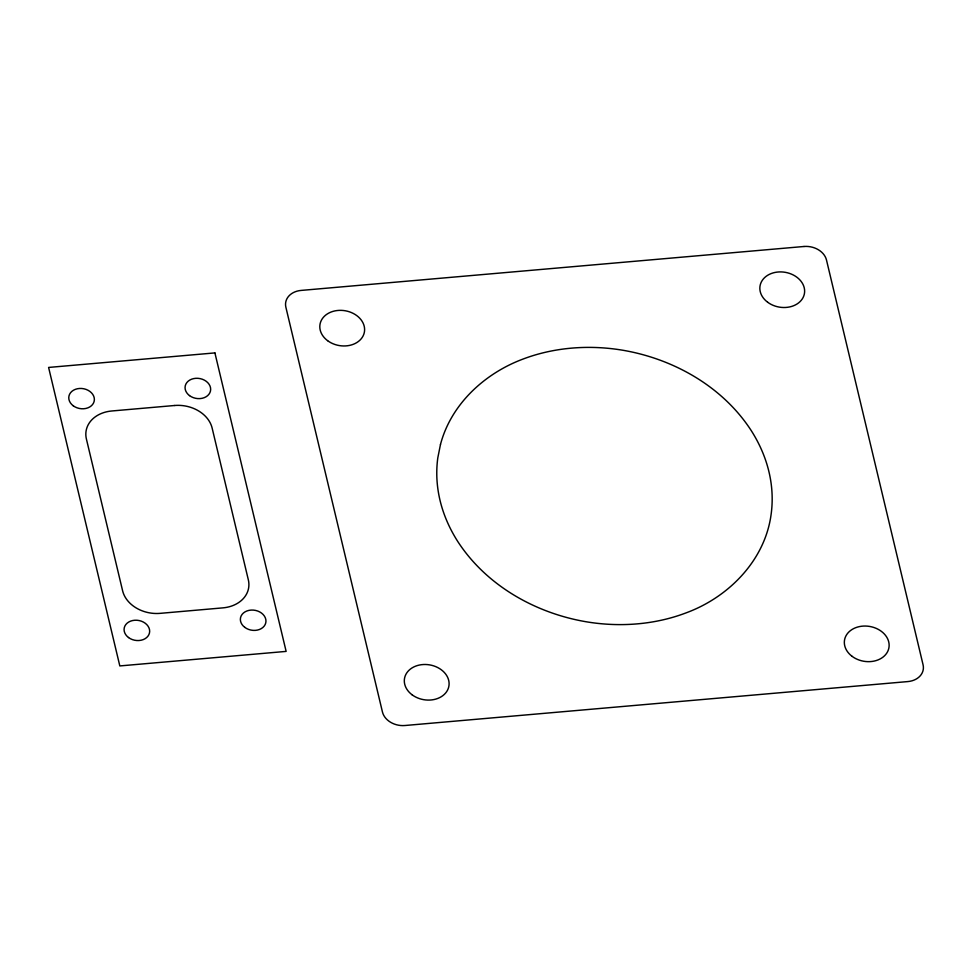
<?xml version="1.0" encoding="UTF-8"?>
<svg xmlns="http://www.w3.org/2000/svg" width="972" height="972" viewBox="0 0 972 972"><rect width="100%" height="100%" fill="white"/><g stroke="black" fill="none" stroke-linecap="round" stroke-linejoin="round"><path stroke-width="1.46" d="M440.486 444.435L437.801 457.873A182.214 142.799 9.7 0 0 457.763 541.501C486.207 585.326 535.074 613.004 585.934 621.728A162.105 127.04 9.7 0 0 685.697 613.016C728.417 597.464 765.122 560.419 771.148 514.127A182.214 142.799 9.7 0 0 751.174 430.499C722.731 386.674 673.863 358.996 623.003 350.272A162.105 127.04 9.7 0 0 523.24 358.984C484.858 373.236 451.13 404.012 440.486 444.435M804.002 246.487L301.113 290.421A19.306 15.127 9.7 0 0 285.877 307.249L382.446 711.978A19.306 15.127 9.7 0 0 404.935 725.513L907.824 681.579A19.306 15.127 9.7 0 0 923.06 664.751L826.492 260.022A19.306 15.127 9.7 0 0 804.002 246.487M214.909 352.909L48.6 367.44L119.823 665.929L286.132 651.398L214.909 352.909M174.656 405.494L111.792 410.986A32.185 25.223 9.7 0 0 86.399 439.028L122.618 590.806A32.185 25.223 9.7 0 0 160.076 613.356L222.94 607.865A32.185 25.223 9.7 0 0 248.334 579.822L212.127 428.045A32.185 25.223 9.7 0 0 174.656 405.494M852.116 656.355A22.526 17.654 9.7 0 0 888.748 648.579A22.526 17.654 9.7 0 0 859.333 626.612A22.526 17.654 9.7 0 0 852.116 656.355M412.092 694.798A22.526 17.654 9.7 0 0 448.712 687.022A22.526 17.654 9.7 0 0 419.309 665.055A22.526 17.654 9.7 0 0 412.092 694.798M767.613 302.207A22.526 17.654 9.7 0 0 804.245 294.443A22.526 17.654 9.7 0 0 774.842 272.476A22.526 17.654 9.7 0 0 767.613 302.207M327.588 340.662A22.526 17.654 9.7 0 0 364.221 332.886A22.526 17.654 9.7 0 0 334.818 310.919A22.526 17.654 9.7 0 0 327.588 340.662M244.81 627.377A12.867 10.085 9.7 0 0 265.745 622.931A12.867 10.085 9.7 0 0 248.941 610.38A12.867 10.085 9.7 0 0 244.81 627.377M189.504 395.604A12.867 10.085 9.7 0 0 210.438 391.157A12.867 10.085 9.7 0 0 193.635 378.606A12.867 10.085 9.7 0 0 189.504 395.604M73.216 405.761A12.867 10.085 9.7 0 0 94.15 401.315A12.867 10.085 9.7 0 0 77.347 388.764A12.867 10.085 9.7 0 0 73.216 405.761M128.523 637.535A12.867 10.085 9.7 0 0 149.445 633.088A12.867 10.085 9.7 0 0 132.642 620.537A12.867 10.085 9.7 0 0 128.523 637.535"/></g></svg>
